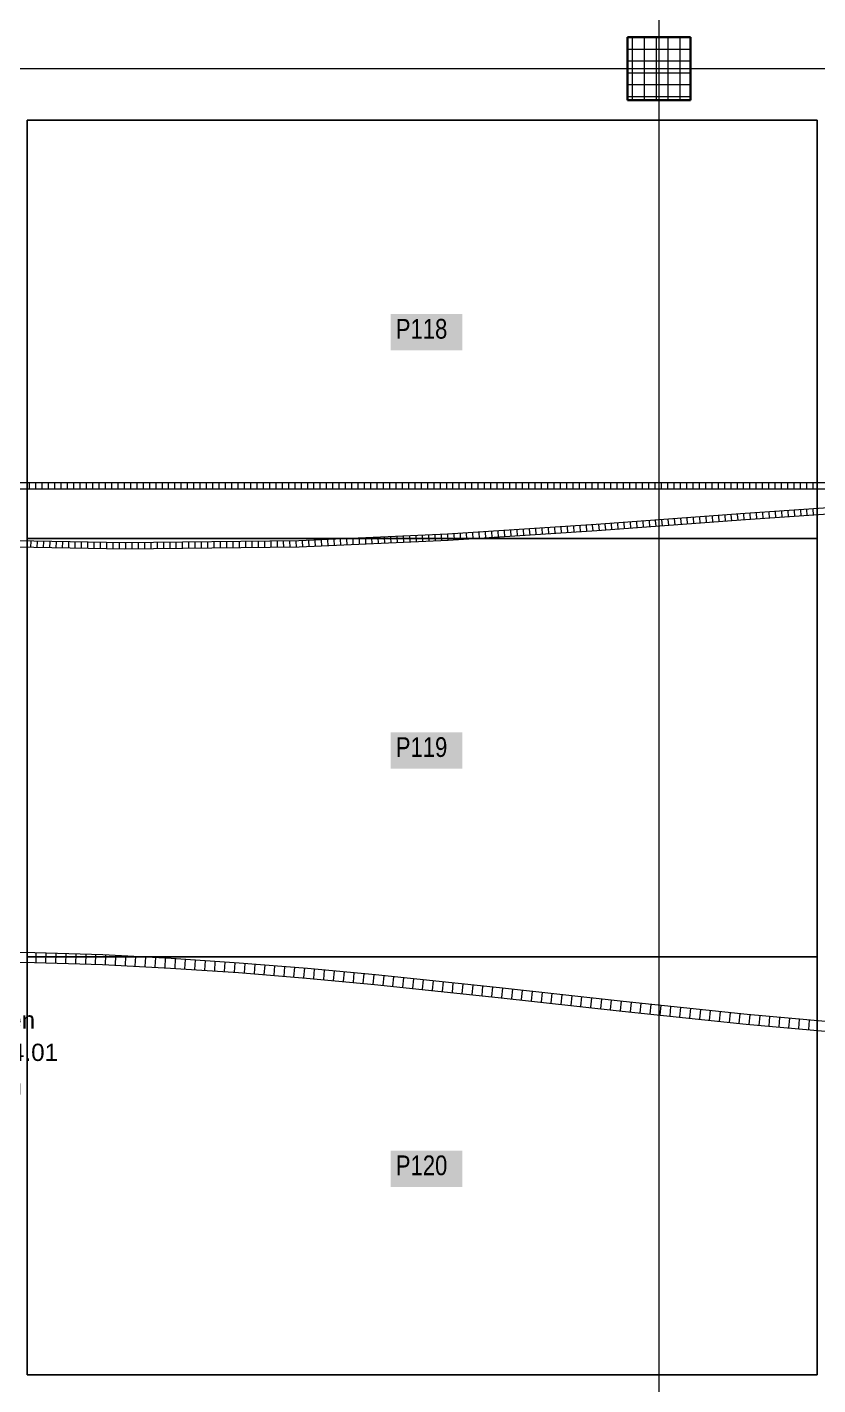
# Model space of a CAD drawing. Extents: x -882 to 613, y -179 to 707.
# Drawn here: x -194.5 to -94.4, y 219 to 391 of the extents above; entities that cross this region are included whole.
import ezdxf
from ezdxf.lldxf.tags import DXFTag

# ---------------------------------------------------------------- set-up
doc = ezdxf.new("R2010")
doc.units = 0
doc.layers.get('0').update_dxf_attribs({"lineweight": 13})
for name, color, linetype, lineweight in [('C-PRKG-____-IDEN', 7, 'Continuous', 5), ('C-PRKG-____-OTLN', 7, 'Continuous', 9), ('S-COLS-____-MCUT', 7, 'Continuous', 35), ('S-COLS-____-OTLN', 7, 'Continuous', 9), ('S-GRID-____-OTLN', 7, 'Continuous', 5)]:
    doc.layers.add(name, color=color, linetype=linetype, lineweight=lineweight)
for name, color, linetype, lineweight, true_color in [('EL01_WAN_Röhre', 7, 'Continuous', 13, 0xff6666), ('EL01_WAN_Röhre Decke', 1, 'Continuous', 13, 0xff0000), ('EL01_WAN_Röhre Decke Typ', 1, 'Continuous', 13, 0xff0000)]:
    doc.layers.add(name, color=color, linetype=linetype, lineweight=lineweight, true_color=true_color)
doc.styles.get("Standard").update_dxf_attribs({"font": 'arial.ttf'})
tags = doc.linetypes.add('_Rasterlinie_', pattern=[0.375, 0.2, -0.05, 0.075, -0.05]).pattern_tags.tags
tags[10:11] = [DXFTag(74, 4), DXFTag(75, 0), DXFTag(340, '0'), DXFTag(46, 1.0), DXFTag(50, 0.0), DXFTag(44, 0.0), DXFTag(45, 0.0)]
tags[8:9] = [DXFTag(74, 4), DXFTag(75, 0), DXFTag(340, '0'), DXFTag(46, 1.0), DXFTag(50, 0.0), DXFTag(44, 0.0), DXFTag(45, 0.0)]
tags[6:7] = [DXFTag(74, 4), DXFTag(75, 0), DXFTag(340, '0'), DXFTag(46, 1.0), DXFTag(50, 0.0), DXFTag(44, 0.0), DXFTag(45, 0.0)]
tags[4:5] = [DXFTag(74, 4), DXFTag(75, 0), DXFTag(340, '0'), DXFTag(46, 1.0), DXFTag(50, 0.0), DXFTag(44, 0.0), DXFTag(45, 0.0)]

# ---------------------------------------------------------------- blocks, each defined once
blk = doc.blocks.new('Referenz-A0UJ2IESXE', base_point=(-902.38, -164.15))
at = {"layer": 'C-PRKG-____-IDEN', "color": 7, "linetype": 'Continuous', "ltscale": 0.13, "true_color": 0xffffff}
for points in [[(-148.47, 350.1), (-139.4, 350.1), (-148.47, 354.7)], [(-139.4, 350.1), (-148.47, 354.7), (-139.4, 354.7)], [(-148.47, 297.11), (-139.4, 297.11), (-148.47, 301.71)], [(-139.4, 297.11), (-148.47, 301.71), (-139.4, 301.71)], [(-148.47, 244.12), (-139.4, 244.12), (-148.47, 248.72)], [(-139.4, 244.12), (-148.47, 248.72), (-139.4, 248.72)]]:
    blk.add_solid(points, dxfattribs=at)
at = {"layer": 'C-PRKG-____-OTLN', "color": 0, "linetype": 'Continuous', "ltscale": 0.13}
for p, q in [((-194.51, 326.27), (-194.51, 379.26)), ((-94.51, 379.26), (-194.51, 379.26)), ((-94.51, 379.26), (-194.51, 379.26)), ((-194.51, 379.26), (-194.51, 326.27)), ((-194.51, 326.27), (-194.51, 379.26)), ((-194.51, 379.26), (-94.51, 379.26)), ((-194.51, 379.26), (-194.51, 379.26)), ((-94.51, 326.27), (-94.51, 379.26)), ((-94.51, 326.27), (-94.51, 379.26)), ((-94.51, 379.26), (-94.51, 326.27)), ((-94.51, 379.26), (-94.51, 379.26)), ((-94.51, 326.27), (-194.51, 326.27)), ((-194.51, 326.27), (-94.51, 326.27)), ((-94.51, 326.27), (-194.51, 326.27)), ((-194.51, 326.27), (-194.51, 326.27)), ((-194.51, 273.28), (-194.51, 326.27)), ((-94.51, 326.27), (-194.51, 326.27)), ((-94.51, 326.27), (-194.51, 326.27)), ((-194.51, 326.27), (-194.51, 273.28)), ((-194.51, 273.28), (-194.51, 326.27)), ((-194.51, 326.27), (-94.51, 326.27)), ((-194.51, 326.27), (-194.51, 326.27)), ((-94.51, 326.27), (-94.51, 326.27)), ((-94.51, 273.28), (-94.51, 326.27)), ((-94.51, 273.28), (-94.51, 326.27)), ((-94.51, 326.27), (-94.51, 273.28)), ((-94.51, 326.27), (-94.51, 326.27)), ((-94.51, 273.28), (-194.51, 273.28)), ((-194.51, 273.28), (-94.51, 273.28)), ((-94.51, 273.28), (-194.51, 273.28)), ((-194.51, 273.28), (-194.51, 273.28)), ((-194.51, 220.29), (-194.51, 273.28)), ((-94.51, 273.28), (-194.51, 273.28)), ((-94.51, 273.28), (-194.51, 273.28)), ((-194.51, 273.28), (-194.51, 220.29)), ((-194.51, 220.29), (-194.51, 273.28)), ((-194.51, 273.28), (-94.51, 273.28)), ((-194.51, 273.28), (-194.51, 273.28)), ((-94.51, 273.28), (-94.51, 273.28)), ((-94.51, 220.29), (-94.51, 273.28)), ((-94.51, 220.29), (-94.51, 273.28)), ((-94.51, 273.28), (-94.51, 220.29)), ((-94.51, 273.28), (-94.51, 273.28)), ((-94.51, 220.29), (-194.51, 220.29)), ((-194.51, 220.29), (-94.51, 220.29)), ((-94.51, 220.29), (-194.51, 220.29)), ((-194.51, 220.29), (-194.51, 220.29)), ((-94.51, 220.29), (-94.51, 220.29))]:
    blk.add_line(p, q, dxfattribs=at)
at = {"layer": 'S-COLS-____-MCUT', "color": 0, "linetype": 'Continuous', "ltscale": 0.35}
for p, q in [((-110.51, 389.79), (-118.51, 389.79)), ((-118.51, 389.79), (-118.51, 381.79)), ((-110.51, 381.79), (-110.51, 389.79)), ((-118.51, 381.79), (-110.51, 381.79))]:
    blk.add_line(p, q, dxfattribs=at)
at = {"layer": 'S-COLS-____-OTLN', "color": 0, "linetype": 'Continuous', "ltscale": 0.13}
for p, q in [((-118.51, 389.76), (-110.51, 389.76)), ((-117.85, 381.79), (-117.85, 389.79)), ((-116.35, 381.79), (-116.35, 389.79)), ((-114.85, 381.79), (-114.85, 389.79)), ((-113.35, 381.79), (-113.35, 389.79)), ((-111.85, 381.79), (-111.85, 389.79)), ((-118.51, 388.26), (-110.51, 388.26)), ((-118.51, 386.76), (-110.51, 386.76)), ((-118.51, 385.26), (-110.51, 385.26)), ((-118.51, 383.76), (-110.51, 383.76)), ((-118.51, 382.26), (-110.51, 382.26))]:
    blk.add_line(p, q, dxfattribs=at)
at = {"layer": 'S-GRID-____-OTLN', "color": 0, "linetype": '_Rasterlinie_', "ltscale": 0.13}
for p, q in [((-114.51, -157.46), (-114.51, 660.29)), ((-854.49, 385.79), (45.92, 385.79))]:
    blk.add_line(p, q, dxfattribs=at)
at = {"layer": 'C-PRKG-____-IDEN', "color": 0, "linetype": 'Continuous', "ltscale": 0.13, "char_height": 2.5, "attachment_point": 1}
for s, insert in [('{\\W0.8;\\fArial;P118}', (-147.84, 354.08)), ('{\\W0.8;\\fArial;P119}', (-147.84, 301.09)), ('{\\W0.8;\\fArial;P120}', (-147.84, 248.1))]:
    blk.add_mtext(s, dxfattribs=dict(at, insert=insert))
blk = doc.blocks.new('Flexrohr-A0UJ2IHSXE', base_point=(-341.31, 332.51))
at = {"color": 0, "linetype": 'ByBlock', "lineweight": -2, "ltscale": 0.13}
for p, q in [((-194.42, 333.31), (-210.45, 333.31)), ((-194.42, 332.51), (-210.45, 332.51)), ((-169.86, 333.31), (-194.42, 333.31)), ((-169.86, 332.51), (-194.42, 332.51)), ((-194.24, 333.29), (-194.24, 332.54)), ((-193.44, 333.29), (-193.44, 332.54)), ((-192.64, 333.29), (-192.64, 332.54)), ((-191.84, 333.29), (-191.84, 332.54)), ((-191.04, 333.29), (-191.04, 332.54)), ((-190.24, 333.29), (-190.24, 332.54)), ((-189.44, 333.29), (-189.44, 332.54)), ((-188.64, 333.29), (-188.64, 332.54)), ((-187.84, 333.29), (-187.84, 332.54)), ((-187.04, 333.29), (-187.04, 332.54)), ((-186.24, 333.29), (-186.24, 332.54)), ((-185.44, 333.29), (-185.44, 332.54)), ((-184.64, 333.29), (-184.64, 332.54)), ((-183.84, 333.29), (-183.84, 332.54)), ((-183.04, 333.29), (-183.04, 332.54)), ((-182.24, 333.29), (-182.24, 332.54)), ((-181.44, 333.29), (-181.44, 332.54)), ((-180.64, 333.29), (-180.64, 332.54)), ((-179.84, 333.29), (-179.84, 332.54)), ((-179.04, 333.29), (-179.04, 332.54)), ((-178.24, 333.29), (-178.24, 332.54)), ((-177.44, 333.29), (-177.44, 332.54)), ((-176.64, 333.29), (-176.64, 332.54)), ((-175.84, 333.29), (-175.84, 332.54)), ((-175.04, 333.29), (-175.04, 332.54)), ((-174.24, 333.29), (-174.24, 332.54)), ((-173.44, 333.29), (-173.44, 332.54)), ((-172.64, 333.29), (-172.64, 332.54)), ((-171.84, 333.29), (-171.84, 332.54)), ((-171.04, 333.29), (-171.04, 332.54)), ((-170.24, 333.29), (-170.24, 332.54)), ((-145.3, 333.31), (-169.86, 333.31)), ((-145.3, 332.51), (-169.86, 332.51)), ((-169.44, 333.29), (-169.44, 332.54)), ((-168.64, 333.29), (-168.64, 332.54)), ((-167.84, 333.29), (-167.84, 332.54)), ((-167.04, 333.29), (-167.04, 332.54)), ((-166.24, 333.29), (-166.24, 332.54)), ((-165.44, 333.29), (-165.44, 332.54)), ((-164.64, 333.29), (-164.64, 332.54)), ((-163.84, 333.29), (-163.84, 332.54)), ((-163.04, 333.29), (-163.04, 332.54)), ((-162.24, 333.29), (-162.24, 332.54)), ((-161.44, 333.29), (-161.44, 332.54)), ((-160.64, 333.29), (-160.64, 332.54)), ((-159.84, 333.29), (-159.84, 332.54)), ((-159.04, 333.29), (-159.04, 332.54)), ((-158.24, 333.29), (-158.24, 332.54)), ((-157.44, 333.29), (-157.44, 332.54)), ((-156.64, 333.29), (-156.64, 332.54)), ((-155.84, 333.29), (-155.84, 332.54)), ((-155.04, 333.29), (-155.04, 332.54)), ((-154.24, 333.29), (-154.24, 332.54)), ((-153.44, 333.29), (-153.44, 332.54)), ((-152.64, 333.29), (-152.64, 332.54)), ((-151.84, 333.29), (-151.84, 332.54)), ((-151.04, 333.29), (-151.04, 332.54)), ((-150.24, 333.29), (-150.24, 332.54)), ((-149.44, 333.29), (-149.44, 332.54)), ((-148.64, 333.29), (-148.64, 332.54)), ((-147.84, 333.29), (-147.84, 332.54)), ((-147.04, 333.29), (-147.04, 332.54)), ((-146.24, 333.29), (-146.24, 332.54)), ((-145.44, 333.29), (-145.44, 332.54)), ((-120.73, 333.31), (-145.3, 333.31)), ((-120.73, 332.51), (-145.3, 332.51)), ((-144.64, 333.29), (-144.64, 332.54)), ((-143.84, 333.29), (-143.84, 332.54)), ((-143.04, 333.29), (-143.04, 332.54)), ((-142.24, 333.29), (-142.24, 332.54)), ((-141.44, 333.29), (-141.44, 332.54)), ((-140.64, 333.29), (-140.64, 332.54)), ((-139.84, 333.29), (-139.84, 332.54)), ((-139.04, 333.29), (-139.04, 332.54)), ((-138.24, 333.29), (-138.24, 332.54)), ((-137.44, 333.29), (-137.44, 332.54)), ((-136.64, 333.29), (-136.64, 332.54)), ((-135.84, 333.29), (-135.84, 332.54)), ((-135.04, 333.29), (-135.04, 332.54)), ((-134.24, 333.29), (-134.24, 332.54)), ((-133.44, 333.29), (-133.44, 332.54)), ((-132.64, 333.29), (-132.64, 332.54)), ((-131.84, 333.29), (-131.84, 332.54)), ((-131.04, 333.29), (-131.04, 332.54)), ((-130.24, 333.29), (-130.24, 332.54)), ((-129.44, 333.29), (-129.44, 332.54)), ((-128.64, 333.29), (-128.64, 332.54)), ((-127.84, 333.29), (-127.84, 332.54)), ((-127.04, 333.29), (-127.04, 332.54)), ((-126.24, 333.29), (-126.24, 332.54)), ((-125.44, 333.29), (-125.44, 332.54)), ((-124.64, 333.29), (-124.64, 332.54)), ((-123.84, 333.29), (-123.84, 332.54)), ((-123.04, 333.29), (-123.04, 332.54)), ((-122.24, 333.29), (-122.24, 332.54)), ((-121.44, 333.29), (-121.44, 332.54)), ((-96.17, 333.31), (-120.73, 333.31)), ((-96.17, 332.51), (-120.73, 332.51)), ((-120.64, 333.29), (-120.64, 332.54)), ((-119.84, 333.29), (-119.84, 332.54)), ((-119.04, 333.29), (-119.04, 332.54)), ((-118.24, 333.29), (-118.24, 332.54)), ((-117.44, 333.29), (-117.44, 332.54)), ((-116.64, 333.29), (-116.64, 332.54)), ((-115.84, 333.29), (-115.84, 332.54)), ((-115.04, 333.29), (-115.04, 332.54)), ((-114.24, 333.29), (-114.24, 332.54)), ((-113.44, 333.29), (-113.44, 332.54)), ((-112.64, 333.29), (-112.64, 332.54)), ((-111.84, 333.29), (-111.84, 332.54)), ((-111.04, 333.29), (-111.04, 332.54)), ((-110.24, 333.29), (-110.24, 332.54)), ((-109.44, 333.29), (-109.44, 332.54)), ((-108.64, 333.29), (-108.64, 332.54)), ((-107.84, 333.29), (-107.84, 332.54)), ((-107.04, 333.29), (-107.04, 332.54)), ((-106.24, 333.29), (-106.24, 332.54)), ((-105.44, 333.29), (-105.44, 332.54)), ((-104.64, 333.29), (-104.64, 332.54)), ((-103.84, 333.29), (-103.84, 332.54)), ((-103.04, 333.29), (-103.04, 332.54)), ((-102.24, 333.29), (-102.24, 332.54)), ((-101.44, 333.29), (-101.44, 332.54)), ((-100.64, 333.29), (-100.64, 332.54)), ((-99.84, 333.29), (-99.84, 332.54)), ((-99.04, 333.29), (-99.04, 332.54)), ((-98.24, 333.29), (-98.24, 332.54)), ((-97.44, 333.29), (-97.44, 332.54)), ((-96.64, 333.29), (-96.64, 332.54)), ((-71.61, 333.31), (-96.17, 333.31)), ((-71.61, 332.51), (-96.17, 332.51)), ((-95.84, 333.29), (-95.84, 332.54)), ((-95.04, 333.29), (-95.04, 332.54))]:
    blk.add_line(p, q, dxfattribs=at)
blk = doc.blocks.new('MText-A0UJ2IJOXE', base_point=(-220.62, 247.6))
at = {"color": 0, "linetype": 'ByBlock', "lineweight": -2, "ltscale": 0.13, "char_height": 2.1875, "attachment_point": 1}
for s, insert in [('{\\fArial;UP-Schlaufkästen}', (-217.96, 266.36)), ('{\\fArial;Agro}', (-220.62, 262.26)), ('{\\fArial;Art.-Nr.:}', (-213.32, 262.26)), ('{\\fArial;9914.01}', (-201.65, 262.26)), ('{\\fArial;Länge:}', (-216.36, 258)), ('{\\fArial;250}', (-206.31, 258)), ('{\\fArial;mm}', (-200.25, 258)), ('{\\fArial;Breite:}', (-216.1, 253.9)), ('{\\fArial;105}', (-206.32, 253.9)), ('{\\fArial;mm}', (-200.51, 253.9)), ('{\\fArial;Tiefe:}', (-214.73, 249.79)), ('{\\fArial;94}', (-206.19, 249.79)), ('{\\fArial;mm}', (-201.87, 249.79))]:
    blk.add_mtext(s, dxfattribs=dict(at, insert=insert))
blk = doc.blocks.new('Flexrohr-A0UJ2IK6XE', base_point=(-341.32, 324.9))
at = {"color": 0, "linetype": 'ByBlock', "lineweight": -2, "ltscale": 0.13}
for p, q in [((-84.78, 330.72), (-103.62, 329.42)), ((-103.62, 329.42), (-122.45, 328.03)), ((-103.57, 328.62), (-122.4, 327.23)), ((-114.98, 328.56), (-114.93, 327.81)), ((-114.18, 328.62), (-114.13, 327.87)), ((-113.38, 328.68), (-113.33, 327.93)), ((-112.58, 328.74), (-112.53, 327.98)), ((-111.79, 328.79), (-111.73, 328.04)), ((-110.99, 328.85), (-110.94, 328.1)), ((-110.19, 328.91), (-110.14, 328.16)), ((-109.39, 328.97), (-109.34, 328.22)), ((-108.6, 329.03), (-108.54, 328.28)), ((-107.8, 329.09), (-107.74, 328.34)), ((-107, 329.15), (-106.95, 328.4)), ((-106.2, 329.21), (-106.15, 328.46)), ((-105.4, 329.27), (-105.35, 328.52)), ((-104.61, 329.32), (-104.55, 328.57)), ((-103.81, 329.38), (-103.76, 328.63)), ((-84.74, 329.92), (-103.57, 328.62)), ((-103.01, 329.44), (-102.96, 328.69)), ((-102.21, 329.49), (-102.16, 328.74)), ((-101.41, 329.55), (-101.36, 328.8)), ((-100.62, 329.6), (-100.56, 328.85)), ((-99.82, 329.66), (-99.77, 328.91)), ((-99.02, 329.71), (-98.97, 328.96)), ((-98.22, 329.77), (-98.17, 329.02)), ((-97.42, 329.82), (-97.37, 329.07)), ((-96.62, 329.88), (-96.57, 329.13)), ((-95.83, 329.93), (-95.78, 329.18)), ((-95.03, 329.99), (-94.98, 329.24)), ((-122.45, 328.03), (-141.28, 326.79)), ((-122.4, 327.23), (-141.23, 325.99)), ((-140.51, 326.82), (-140.47, 326.07)), ((-139.71, 326.87), (-139.67, 326.12)), ((-138.92, 326.92), (-138.87, 326.17)), ((-138.12, 326.97), (-138.08, 326.22)), ((-137.32, 327.03), (-137.28, 326.28)), ((-136.52, 327.08), (-136.48, 326.33)), ((-135.72, 327.13), (-135.68, 326.38)), ((-134.93, 327.18), (-134.88, 326.43)), ((-134.13, 327.24), (-134.08, 326.49)), ((-133.33, 327.29), (-133.28, 326.54)), ((-132.53, 327.34), (-132.49, 326.59)), ((-131.73, 327.39), (-131.69, 326.64)), ((-130.94, 327.45), (-130.89, 326.7)), ((-130.14, 327.5), (-130.09, 326.75)), ((-129.34, 327.55), (-129.29, 326.8)), ((-128.54, 327.61), (-128.49, 326.85)), ((-127.74, 327.66), (-127.69, 326.91)), ((-126.95, 327.71), (-126.9, 326.96)), ((-126.15, 327.76), (-126.1, 327.01)), ((-125.35, 327.82), (-125.3, 327.06)), ((-124.55, 327.87), (-124.5, 327.12)), ((-123.75, 327.92), (-123.7, 327.17)), ((-122.96, 327.97), (-122.9, 327.22)), ((-122.16, 328.03), (-122.11, 327.28)), ((-121.36, 328.09), (-121.31, 327.34)), ((-120.56, 328.15), (-120.51, 327.4)), ((-119.76, 328.2), (-119.71, 327.45)), ((-118.97, 328.26), (-118.91, 327.51)), ((-118.17, 328.32), (-118.12, 327.57)), ((-117.37, 328.38), (-117.32, 327.63)), ((-116.57, 328.44), (-116.52, 327.69)), ((-115.78, 328.5), (-115.72, 327.75)), ((-182.19, 324.9), (-204.31, 325.34)), ((-182.19, 325.7), (-204.29, 326.13)), ((-194.06, 325.91), (-194.07, 325.16)), ((-193.26, 325.89), (-193.27, 325.14)), ((-192.46, 325.88), (-192.47, 325.13)), ((-191.66, 325.86), (-191.67, 325.11)), ((-190.86, 325.85), (-190.87, 325.09)), ((-190.06, 325.83), (-190.07, 325.08)), ((-189.26, 325.81), (-189.27, 325.06)), ((-188.46, 325.8), (-188.47, 325.05)), ((-187.66, 325.78), (-187.67, 325.03)), ((-186.87, 325.77), (-186.87, 325.02)), ((-186.07, 325.75), (-186.07, 325)), ((-185.27, 325.74), (-185.27, 324.98)), ((-184.47, 325.72), (-184.47, 324.97)), ((-183.67, 325.7), (-183.67, 324.95)), ((-182.87, 325.69), (-182.87, 324.94)), ((-160.1, 325.95), (-182.19, 325.7)), ((-160.08, 325.15), (-182.19, 324.9)), ((-182.07, 325.68), (-182.07, 324.92)), ((-181.27, 325.69), (-181.27, 324.93)), ((-180.47, 325.69), (-180.47, 324.94)), ((-179.67, 325.7), (-179.67, 324.95)), ((-178.87, 325.71), (-178.87, 324.96)), ((-178.07, 325.72), (-178.07, 324.97)), ((-177.27, 325.73), (-177.27, 324.98)), ((-176.47, 325.74), (-176.47, 324.99)), ((-175.67, 325.75), (-175.67, 325)), ((-174.87, 325.76), (-174.87, 325.01)), ((-174.07, 325.77), (-174.07, 325.02)), ((-173.27, 325.78), (-173.27, 325.02)), ((-172.47, 325.79), (-172.47, 325.03)), ((-171.67, 325.79), (-171.67, 325.04)), ((-170.88, 325.8), (-170.87, 325.05)), ((-170.08, 325.81), (-170.07, 325.06)), ((-169.28, 325.82), (-169.27, 325.07)), ((-168.48, 325.83), (-168.47, 325.08)), ((-167.68, 325.84), (-167.66, 325.09)), ((-166.88, 325.85), (-166.86, 325.1)), ((-166.08, 325.86), (-166.06, 325.11)), ((-165.28, 325.87), (-165.26, 325.11)), ((-164.48, 325.88), (-164.46, 325.12)), ((-163.68, 325.88), (-163.66, 325.13)), ((-162.88, 325.89), (-162.86, 325.14)), ((-162.08, 325.9), (-162.06, 325.15)), ((-161.28, 325.91), (-161.26, 325.16)), ((-160.48, 325.92), (-160.46, 325.17)), ((-141.28, 326.79), (-160.1, 325.95)), ((-141.23, 325.99), (-160.08, 325.15)), ((-159.68, 325.94), (-159.66, 325.19)), ((-158.88, 325.98), (-158.86, 325.23)), ((-158.08, 326.02), (-158.06, 325.26)), ((-157.29, 326.05), (-157.26, 325.3)), ((-156.49, 326.09), (-156.46, 325.33)), ((-155.69, 326.12), (-155.66, 325.37)), ((-154.89, 326.16), (-154.86, 325.41)), ((-154.09, 326.19), (-154.06, 325.44)), ((-153.29, 326.23), (-153.26, 325.48)), ((-152.49, 326.27), (-152.46, 325.51)), ((-151.69, 326.3), (-151.67, 325.55)), ((-150.9, 326.34), (-150.87, 325.59)), ((-150.1, 326.37), (-150.07, 325.62)), ((-149.3, 326.41), (-149.27, 325.66)), ((-148.5, 326.44), (-148.47, 325.69)), ((-147.7, 326.48), (-147.67, 325.73)), ((-146.9, 326.52), (-146.87, 325.76)), ((-146.1, 326.55), (-146.07, 325.8)), ((-145.3, 326.59), (-145.27, 325.84)), ((-144.51, 326.62), (-144.47, 325.87)), ((-143.71, 326.66), (-143.67, 325.91)), ((-142.91, 326.69), (-142.87, 325.94)), ((-142.11, 326.73), (-142.07, 325.98)), ((-141.31, 326.77), (-141.27, 326.01))]:
    blk.add_line(p, q, dxfattribs=at)
blk = doc.blocks.new('Flexrohr-A0UJ2IMGXE', base_point=(-202.2, 256.01))
at = {"color": 0, "linetype": 'ByBlock', "lineweight": -2, "ltscale": 0.13}
for p, q in [((-202.2, 273.91), (-193.56, 273.81)), ((-193.56, 273.81), (-184.92, 273.54)), ((-193.39, 272.59), (-193.37, 273.77)), ((-192.14, 272.55), (-192.11, 273.73)), ((-190.88, 272.51), (-190.84, 273.69)), ((-189.62, 272.47), (-189.58, 273.65)), ((-188.36, 272.43), (-188.32, 273.61)), ((-187.1, 272.38), (-187.06, 273.57)), ((-185.85, 272.34), (-185.8, 273.53)), ((-184.92, 273.54), (-176.29, 273.1)), ((-184.59, 272.3), (-184.54, 273.48)), ((-202.2, 272.65), (-193.58, 272.56)), ((-193.58, 272.56), (-184.97, 272.28)), ((-184.97, 272.28), (-176.36, 271.84)), ((-183.33, 272.23), (-183.28, 273.42)), ((-182.08, 272.17), (-182.02, 273.35)), ((-180.82, 272.11), (-180.76, 273.29)), ((-179.56, 272.04), (-179.5, 273.22)), ((-178.31, 271.98), (-178.24, 273.16)), ((-177.05, 271.91), (-176.98, 273.1)), ((-176.36, 271.84), (-167.75, 271.26)), ((-176.29, 273.1), (-167.66, 272.52)), ((-175.79, 271.84), (-175.72, 273.02)), ((-174.54, 271.76), (-174.46, 272.94)), ((-173.28, 271.67), (-173.21, 272.85)), ((-172.03, 271.59), (-171.95, 272.77)), ((-170.77, 271.5), (-170.69, 272.69)), ((-169.51, 271.42), (-169.43, 272.6)), ((-168.26, 271.34), (-168.17, 272.52)), ((-167.66, 272.52), (-159.04, 271.82)), ((-167, 271.24), (-166.91, 272.42)), ((-165.75, 271.14), (-165.66, 272.32)), ((-164.49, 271.04), (-164.4, 272.22)), ((-163.24, 270.94), (-163.14, 272.12)), ((-161.99, 270.83), (-161.89, 272.01)), ((-160.73, 270.73), (-160.63, 271.91)), ((-159.48, 270.63), (-159.37, 271.81)), ((-159.04, 271.82), (-150.42, 271.02)), ((-167.75, 271.26), (-159.15, 270.57)), ((-159.15, 270.57), (-150.55, 269.77)), ((-158.22, 270.52), (-158.12, 271.7)), ((-156.97, 270.4), (-156.86, 271.58)), ((-155.72, 270.28), (-155.61, 271.46)), ((-154.46, 270.17), (-154.35, 271.35)), ((-153.21, 270.05), (-153.1, 271.23)), ((-151.96, 269.94), (-151.84, 271.11)), ((-150.7, 269.82), (-150.58, 271)), ((-150.42, 271.02), (-134.73, 269.38)), ((-149.45, 269.69), (-149.33, 270.87)), ((-148.2, 269.56), (-148.08, 270.74)), ((-146.94, 269.43), (-146.82, 270.61)), ((-145.69, 269.3), (-145.57, 270.47)), ((-144.44, 269.17), (-144.32, 270.34)), ((-143.19, 269.03), (-143.06, 270.21)), ((-141.93, 268.9), (-141.81, 270.08)), ((-150.55, 269.77), (-134.86, 268.12)), ((-140.68, 268.77), (-140.56, 269.95)), ((-139.43, 268.64), (-139.3, 269.82)), ((-138.17, 268.51), (-138.05, 269.69)), ((-136.92, 268.38), (-136.8, 269.56)), ((-135.67, 268.25), (-135.54, 269.43)), ((-134.73, 269.38), (-119.04, 267.64)), ((-134.42, 268.11), (-134.29, 269.29)), ((-133.16, 267.97), (-133.04, 269.15)), ((-131.91, 267.84), (-131.78, 269.01)), ((-130.66, 267.7), (-130.53, 268.88)), ((-129.41, 267.56), (-129.28, 268.74)), ((-128.15, 267.42), (-128.03, 268.6)), ((-126.9, 267.28), (-126.78, 268.46)), ((-125.65, 267.14), (-125.52, 268.32)), ((-134.86, 268.12), (-119.17, 266.39)), ((-124.4, 267), (-124.27, 268.18)), ((-123.15, 266.87), (-123.02, 268.04)), ((-121.89, 266.73), (-121.77, 267.9)), ((-120.64, 266.59), (-120.51, 267.77)), ((-119.39, 266.45), (-119.26, 267.63)), ((-119.04, 267.64), (-103.36, 265.99)), ((-118.14, 266.32), (-118.01, 267.49)), ((-116.88, 266.18), (-116.76, 267.36)), ((-115.63, 266.05), (-115.5, 267.23)), ((-114.37, 265.92), (-114.25, 267.1)), ((-113.12, 265.79), (-113, 266.97)), ((-111.87, 265.65), (-111.75, 266.83)), ((-110.61, 265.52), (-110.49, 266.7)), ((-119.17, 266.39), (-103.48, 264.73)), ((-109.36, 265.39), (-109.24, 266.57)), ((-108.11, 265.26), (-107.99, 266.44)), ((-106.85, 265.13), (-106.74, 266.3)), ((-105.6, 264.99), (-105.48, 266.17)), ((-104.35, 264.86), (-104.23, 266.04)), ((-103.36, 265.99), (-87.69, 264.59)), ((-103.09, 264.73), (-102.98, 265.91)), ((-101.84, 264.62), (-101.72, 265.8)), ((-100.58, 264.51), (-100.47, 265.69)), ((-99.32, 264.4), (-99.22, 265.58)), ((-98.07, 264.29), (-97.96, 265.47)), ((-96.81, 264.17), (-96.71, 265.35)), ((-95.56, 264.06), (-95.45, 265.24)), ((-103.48, 264.73), (-87.78, 263.33))]:
    blk.add_line(p, q, dxfattribs=at)

msp = doc.modelspace()

# ---------------------------------------------------------------- block references
at = {"color": 9, "lineweight": 25, "ltscale": 0.25, "true_color": 0xc0c0c0}
msp.add_blockref('Referenz-A0UJ2IESXE', (-902.38, -164.15), dxfattribs=at)
at = {"layer": 'EL01_WAN_Röhre', "color": 24, "ltscale": 0.13, "true_color": 0x993300}
for name, p in [('Flexrohr-A0UJ2IK6XE', (-341.32, 324.9)), ('Flexrohr-A0UJ2IHSXE', (-341.31, 332.51))]:
    msp.add_blockref(name, p, dxfattribs=at)
at = {"layer": 'EL01_WAN_Röhre Decke', "color": 1, "ltscale": 0.13, "true_color": 0xff0000}
msp.add_blockref('Flexrohr-A0UJ2IMGXE', (-202.2, 256.01), dxfattribs=at)
at = {"layer": 'EL01_WAN_Röhre Decke Typ', "color": 1, "ltscale": 0.13, "true_color": 0xff0000}
msp.add_blockref('MText-A0UJ2IJOXE', (-220.62, 247.6), dxfattribs=at)

doc.saveas('drawing.dxf')
